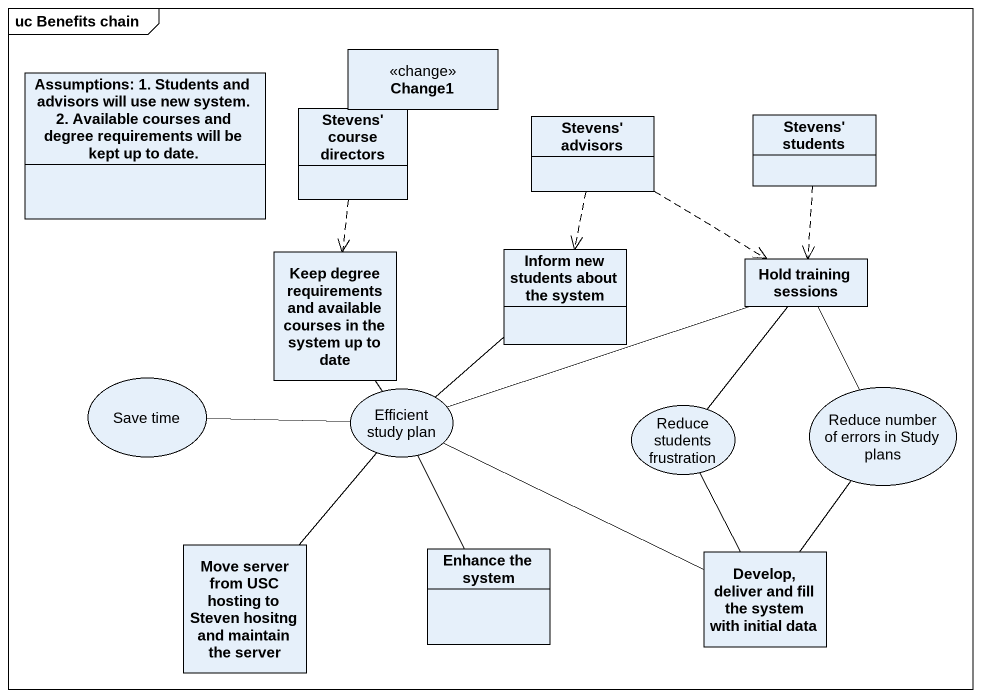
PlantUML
@startuml
mainframe uc Benefits chain
allowmixing
hide circle
hide empty members
class Change1 <<change>>
class "Assumptions: 1. Students and advisors will use new system. 2. Available courses and degree requirements will be kept up to date." as Assumptions_1_Students_and
class "Stevens' course directors" as Stevens_course_directors
class "Stevens' advisors" as Stevens_advisors
class "Stevens' students" as Stevens_students
class "Inform new students about the system" as Inform_new_students_about
class "Keep degree requirements and available courses in the system up to date" as Keep_degree_requirements
class "Hold training sessions" as Hold_training_sessions
usecase "Save time" as Save_time
usecase "Efficient study plan" as Efficient_study_plan
usecase "Reduce students frustration" as Reduce_students_frustration
usecase "Reduce number of errors in Study plans" as Reduce_number_of_errors_in
class "Move server from USC hosting to Steven hositng and maintain the server" as Move_server_from_USC
class "Enhance the system" as Enhance_the_system
class "Develop, deliver and fill the system with initial data" as Develop_deliver_and_fill
Stevens_course_directors ..> Keep_degree_requirements
Stevens_advisors ..> Inform_new_students_about
Stevens_advisors ..> Hold_training_sessions
Stevens_students ..> Hold_training_sessions
Inform_new_students_about -- Efficient_study_plan
Keep_degree_requirements -- Efficient_study_plan
Hold_training_sessions -left- Efficient_study_plan
Efficient_study_plan -left- Save_time
Reduce_students_frustration -up- Hold_training_sessions
Reduce_number_of_errors_in -up- Hold_training_sessions
Move_server_from_USC -up- Efficient_study_plan
Enhance_the_system -up- Efficient_study_plan
Develop_deliver_and_fill -left- Efficient_study_plan
Develop_deliver_and_fill -up- Reduce_students_frustration
Develop_deliver_and_fill -up- Reduce_number_of_errors_in
@enduml
